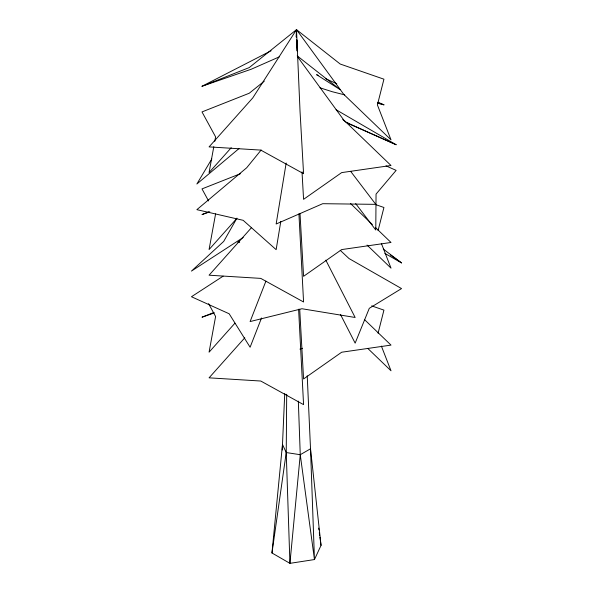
<?xml version="1.0" encoding="UTF-8"?>
<svg xmlns="http://www.w3.org/2000/svg" width="593" height="593" viewBox="0 0 593 593"><rect width="100%" height="100%" fill="white"/><g stroke="black" fill="none" stroke-linecap="round" stroke-linejoin="round"><path stroke-width="0.89" d="M307.226 375.777L310.517 448.79L321.035 545.39L314.46 559.555L289.925 563.35L286.234 452.548L286.701 394.286M296.196 31.473L296.5 29.65L300.036 111.291L303.572 173.69L260.772 150.096L209.07 146.901L252.781 97.897L296.5 29.65L296.278 37.055L296.5 29.65L340.219 64.037L383.93 79.188L377.4 104.931L391.002 139.829L343.755 94.361L296.5 29.65L249.245 67.58L201.998 86.259L271.105 50.776M282.246 449.998L284.736 393.567M298.331 401.105L300.258 454.712L289.925 563.35L271.965 552.98L282.483 444.454L286.234 452.548L271.965 552.98M286.174 163.016L276.145 223.998L322.703 203.696L375.777 204.355L350.656 171.355M280.786 221.441L276.145 249.66L243.145 220.307L196.869 209.663L246.688 167.767L261.165 149.992M213.806 146.693L209.07 172.563L231.233 147.716M214.785 141.342L215.6 136.879L201.998 111.921L249.245 93.234L264.285 81.167M215.6 213.858L209.07 249.542L236.777 218.483M378.075 230.566L383.93 207.483L376.058 204.755M378.075 333.199L383.93 310.124L371.692 305.884M265.909 281.134L250.105 321.562L301.948 308.738L355.148 317.477L325.824 260.164M261.535 317.974L250.105 347.224L229.165 313.771L191.457 296.745L223.124 276.175M236.941 218.128L223.717 241.403L191.457 271.083L243.204 237.474M211.812 158.954L196.869 184L238.964 148.598M251.551 227.579L209.07 275.204L260.772 278.391L303.572 301.985L298.924 213.903M234.932 323.192L209.07 352.183L215.6 316.499L208.58 303.616M244.783 337.81L209.07 377.837L260.772 381.032L303.572 404.626L298.605 309.205M300.258 454.712L310.517 448.79L314.46 559.555L300.258 454.712L286.234 452.548M279.266 56.876L251.336 69.196L201.998 86.259M240.654 173.616L201.998 188.9L208.58 200.975M208.869 211.842L201.998 214.555L209.789 211.864M214.021 312.437L201.998 317.196L214.11 313.008M299.932 349.121L302.497 348.269M239.631 241.766L237.852 242.181L239.691 242.144M344.711 94.88L332.228 91.715L319.998 87.808M377.689 103.256L383.93 104.842L378.037 102.204M377.808 102.722L383.93 104.842M336.098 109.727L396.131 144.722L349.855 124.145L346.712 122.291M396.131 144.722L346.312 122.469L342.754 119.504M385.999 165.855L396.131 170.384L376.051 194.104L375.777 230.017L355.681 203.614M318.271 75.415L316.588 74.666L340.219 89.699L297.219 55.875M325.846 78.81L336.794 83.717M384.827 253.359L401.543 262.914L383.286 249.06M390.453 254.99L401.543 262.914M340.263 250.335L349.018 258.548L401.543 288.576L369.283 308.323L355.148 343.139L340.486 314.483M350.411 203.406L372.367 224.539M375.695 227.742L391.002 242.47L341.664 249.586L303.572 276.323L300.036 213.932M367.045 245.072L391.002 268.125L381.381 243.441M364.384 319.494L391.002 345.104L341.664 352.227L303.572 378.964L299.717 309.227M367.712 348.35L391.002 370.766L381.381 346.082M297.59 56.795L343.755 120.023L391.002 165.491L341.664 172.607L303.572 199.344L302.015 171.822M318.678 528.089L318.923 529.912M319.301 532.64L319.671 535.375M319.916 537.191L321.035 545.39M296.5 29.65L296.5 37.048M297.145 50.887L296.811 39.805L297.13 50.939"/></g></svg>
